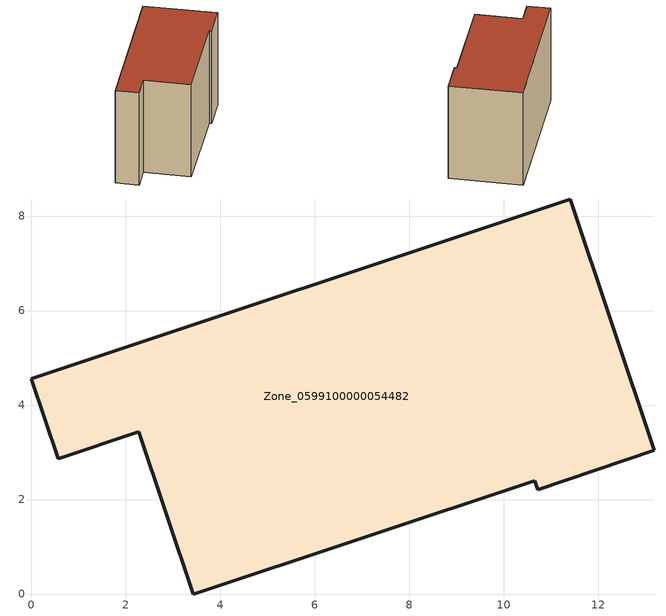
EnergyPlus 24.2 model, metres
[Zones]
Zone_0599100000054482
 floor ground (C_G): 11.41,8.36 13.19,3.04 10.72,2.21 10.66,2.4 3.43,0 2.28,3.43 0.57,2.86 0,4.55 z0
 wall outside (C_F): 0.57,2.86 2.28,3.43 3.43,0 10.66,2.4 10.72,2.21 13.19,3.04 11.41,8.36 0,4.55 0.57,2.86 z0:8.02
 roof outside (C_R): 10.72,2.21 13.19,3.04 11.41,8.36 0,4.55 0.57,2.86 2.28,3.43 3.43,0 10.66,2.4 z8.02
[BUILDING]
Pand.0599100000054482: North Axis=0; Terrain=City; Loads Convergence Tolerance Value=0.04; Temperature Convergence Tolerance Value=0.4; Solar Distribution=FullExterior; Maximum Number of Warmup Days=25; Minimum Number of Warmup Days=1
[Site:Location]
Rotterdam.The.Hague.AP_ZH_NLD Design_Conditions: Latitude=51.96; Longitude=4.45; Time Zone=1; Elevation=-4.5
[SITE:GROUNDTEMPERATURE:BUILDINGSURFACE]
18, 18, 18, 18, 18, 18, 18, 18, 18, 18, 18, 18
[MATERIAL] Thermal Absorptance=0.9; Solar Absorptance=0.7; Visible Absorptance=0.7
Name | Roughness | Thickness | Conductivity | Density | Specific Heat
G.TI.1975-1991 | MediumSmooth | 0.15 | 0.288461 | 540 | 1210
F.TI.1975-1991 | Rough | 0.3 | 0.230769 | 1920 | 840
R.TI.1975-1991 | MediumRough | 0.2 | 0.153846 | 1500 | 1000
[CONSTRUCTION]
C_G: G.TI.1975-1991
C_F: F.TI.1975-1991
C_R: R.TI.1975-1991
[ZONE]
Zone_0599100000054482: Type=1; Multiplier=1; Ceiling Height=Autocalculate; Volume=Autocalculate; Floor Area=autocalculate; Part of Total Floor Area=Yes
[ZONEINFILTRATION:DESIGNFLOWRATE]
Infil_Zone_0599100000054482: Zone or ZoneList or Space or SpaceList=Zone_0599100000054482; Schedule=AlwaysOn; Design Flow Rate Calculation Method=Flow/Area; Flow Rate per Floor Area=0.003; Constant Term Coefficient=1; Temperature Term Coefficient=0; Velocity Term Coefficient=0; Velocity Squared Term Coefficient=0
[HVACTEMPLATE:ZONE:IDEALLOADSAIRSYSTEM]
Zone_0599100000054482: Maximum Heating Supply Air Temperature=50; Minimum Cooling Supply Air Temperature=13; Maximum Heating Supply Air Humidity Ratio=0.0156; Minimum Cooling Supply Air Humidity Ratio=0.0077; Heating Limit=NoLimit; Cooling Limit=NoLimit; Dehumidification Control Type=ConstantSensibleHeatRatio; Cooling Sensible Heat Ratio=0.7; Dehumidification Setpoint=60; Humidification Control Type=None; Humidification Setpoint=30; Outdoor Air Method=None; Outdoor Air Flow Rate per Person=0.00944; Outdoor Air Flow Rate per Zone Floor Area=0; Outdoor Air Flow Rate per Zone=0; Demand Controlled Ventilation Type=None; Outdoor Air Economizer Type=NoEconomizer; Heat Recovery Type=None; Sensible Heat Recovery Effectiveness=0.7; Latent Heat Recovery Effectiveness=0.65
[ZONECONTROL:THERMOSTAT]
ThermostatControl_Zone_0599100000054482: Zone or ZoneList=Zone_0599100000054482; Control Type Schedule=DualSetpointControlType; Control 1=Thermostat_Zone_0599100000054482; Temperature Difference Between Cutout And Setpoint=0
[THERMOSTATSETPOINT:DUALSETPOINT]
Thermostat_Zone_0599100000054482: Heating Setpoint Temperature Schedule=HeatingSetpoint_Zone_0599100000054482; Cooling Setpoint Temperature Schedule=CoolingSetpoint_Zone_0599100000054482
[SCHEDULE:COMPACT]
HeatingSetpoint_Zone_0599100000054482: Through: 12/31, For: AllDays, Until: 24:00, 21
CoolingSetpoint_Zone_0599100000054482: Through: 12/31, For: AllDays, Until: 24:00, 24
DualSetpointControlType: Through: 12/31, For: AllDays, Until: 24:00, 4
AlwaysOn: Through: 12/31, For: AllDays, Until: 24:00, 1
